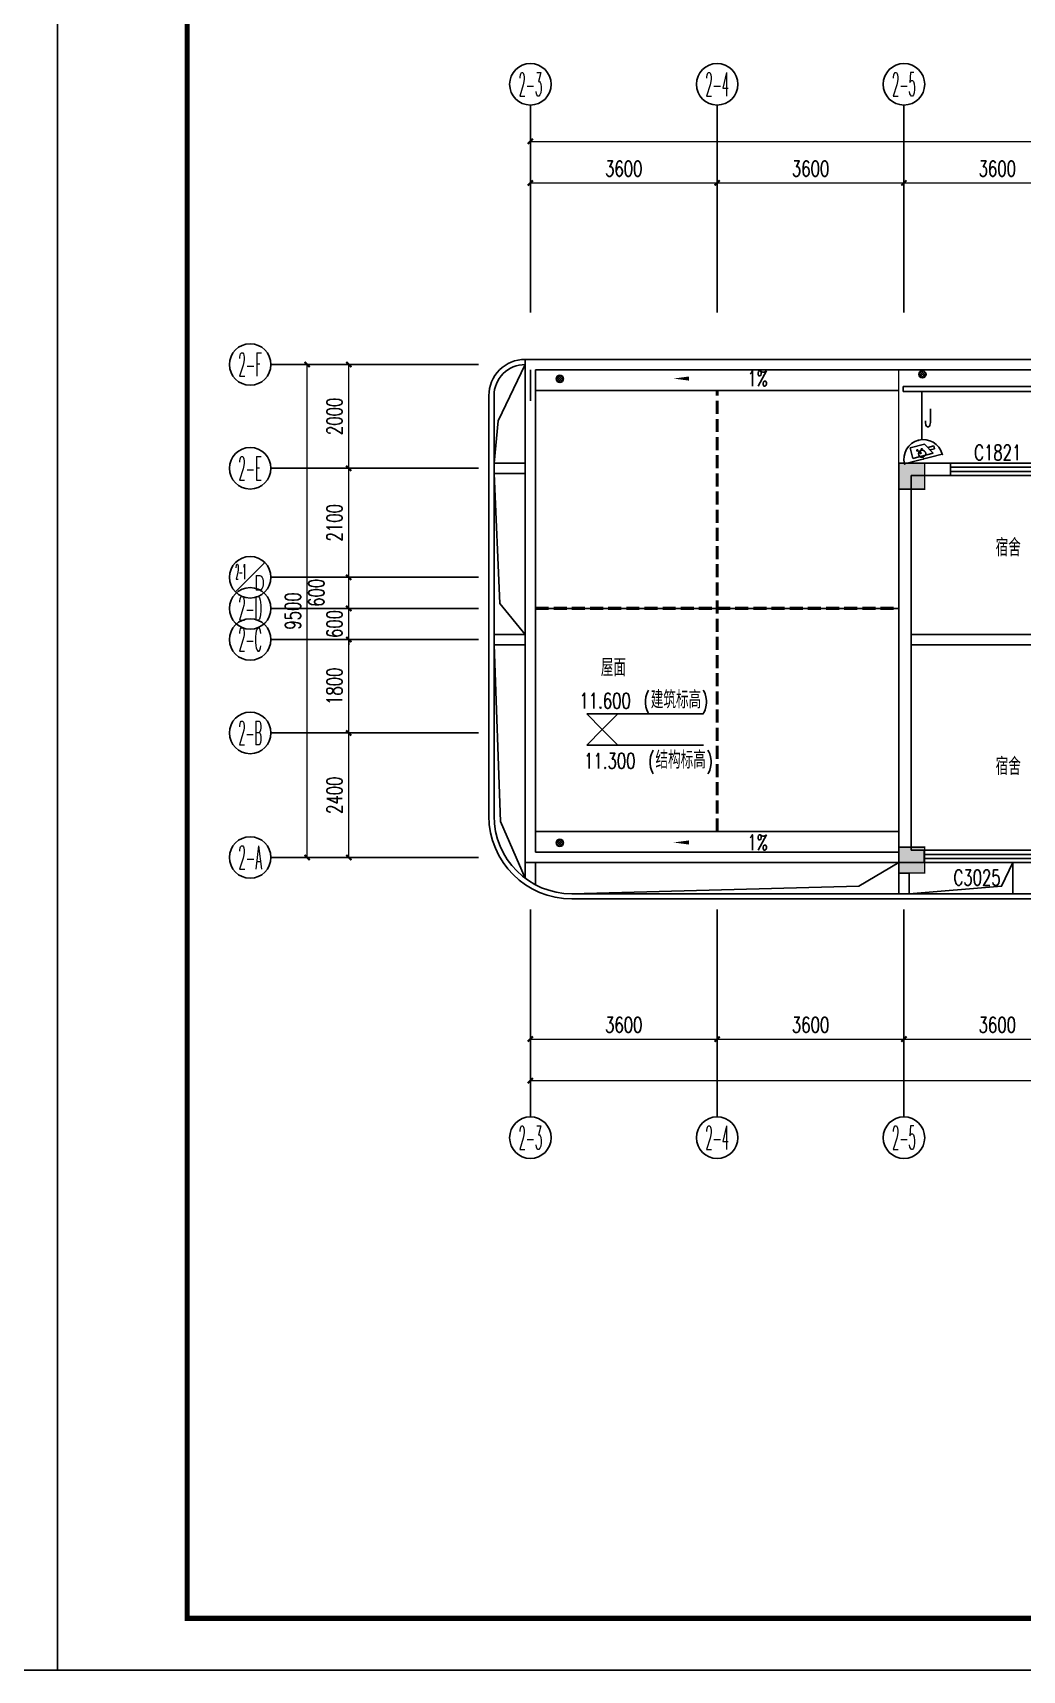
# Model space of a CAD drawing. Extents: x -9422388 to 15610651, y -1992469 to 953794.
# Drawn here: x -2682249 to -2663179, y -380398 to -348840 of the extents above; entities that cross this region are included whole.
import ezdxf
from ezdxf.enums import TextEntityAlignment as Align

# ---------------------------------------------------------------- set-up
doc = ezdxf.new("R2010")
doc.units = 0
doc.header["$LTSCALE"] = 1000
doc.linetypes.add('DASH', pattern=[0.35, 0.25, -0.1])
for name, color, linetype in [('A-ELEV-LIN-0.3', 30, 'Continuous'), ('A-ELEV-LIN-0.4', 40, 'Continuous'), ('A-FLOR-OTHER1-ON', 253, 'Continuous'), ('A-SECT-DOOR', 141, 'Continuous'), ('AXIS', 3, 'Continuous'), ('AXIS_TEXT', 7, 'Continuous'), ('C-KZ', 2, 'Continuous'), ('C-Z-HATCH', 253, 'Continuous'), ('CABLETRAY_PDS', 5, 'Continuous'), ('DIM_ELEV', 3, 'Continuous'), ('DIM_SYMB', 3, 'Continuous'), ('EQUIP-安防', 3, 'Continuous'), ('PUB_TEXT', 7, 'Continuous'), ('PUB_TITLE', 4, 'Continuous'), ('TEL_TEXT', 7, 'Continuous'), ('WALL', 9, 'Continuous'), ('WALL-PARAPET', 6, 'Continuous'), ('WINDOW', 4, 'Continuous'), ('WINDOW_TEXT', 7, 'Continuous'), ('WIRE-通讯', 4, 'Continuous')]:
    doc.layers.add(name, color=color, linetype=linetype)
doc.layers.add('建筑底图', color=8, linetype='Continuous', lineweight=5)
doc.styles.add('_TCH_AXIS', font='COMPLEX', dxfattribs={"bigfont": 'GBCBIG'})
doc.styles.add('_TCH_DIM', font='SIMPLEX', dxfattribs={"bigfont": 'GBCBIG'})
doc.styles.add('_TCH_DIM_T3', font='SIMPLEX', dxfattribs={"width": 0.705882, "bigfont": 'GBCBIG'})
doc.styles.add('_TCH_WINDOW', font='SIMPLEX', dxfattribs={"height": 3.5, "bigfont": 'GBCBIG'})
doc.styles.add('_TEL_DIM', font='SIMPLEX', dxfattribs={"width": 0.8, "height": 3.5, "bigfont": 'HZTXT'})
doc.styles.add('COMPLEX', font='COMPLEX')
doc.dimstyles.new('_TCH_ARCH&&100', dxfattribs={"dimtxt": 297.5, "dimasz": 100, "dimexe": 250, "dimexo": 300, "dimgap": 126.25, "dimtad": 1, "dimdec": 0, "dimzin": 0, "dimdsep": 46, "dimtxsty": '_TCH_DIM_T3', "dimblk": 'ARCHTICK', "dimcen": 0.09, "dimclrt": 7, "dimazin": 2, "dimtfac": 1, "dimtdec": 0, "dimtix": 1, "dimtmove": 2, "dimatfit": 3, "dimfxl": 0, "dimtolj": 1, "dimtzin": 0, "dimarcsym": 0})
pattern_1 = [(45, (965061, 0), (-22.4506403, 22.4506403), []), (135, (965061, 0), (-22.4506403, -22.4506403), [])]

# ---------------------------------------------------------------- blocks, each defined once
blk = doc.blocks.new('$TCHSYS$WIN2D')
at = {"color": 0}
for p, q in [((-0.5, 0.5), (0.5, 0.5)), ((-0.5, 0.5), (-0.5, -0.5)), ((0.5, 0.5), (0.5, -0.5)), ((0.5, 0.167), (-0.5, 0.167)), ((0.5, -0.167), (-0.5, -0.167)), ((-0.5, -0.5), (0.5, -0.5))]:
    blk.add_line(p, q, dxfattribs=at)
blk = doc.blocks.new('_ArchTick')
at = {"color": 0, "linetype": 'ByBlock', "const_width": 0.4}
blk.add_lwpolyline([(-0.5, -0.5), (0.5, 0.5)], dxfattribs=at)
blk = doc.blocks.new('*D625')
at = {"layer": 'AXIS', "color": 0, "lineweight": -2, "transparency": 16777216}
for p, q in [((1875330, -404975), (1875330, -408225)), ((1927730, -404975), (1927730, -408225)), ((1875330, -407975), (1927730, -407975))]:
    blk.add_line(p, q, dxfattribs=at)
at = {"layer": 'Defpoints', "color": 0, "transparency": 16777216}
for p in [(1875330, -404675), (1927730, -404675), (1927730, -407975)]:
    blk.add_point(p, dxfattribs=at)
at = {"layer": 'AXIS', "color": 0, "lineweight": -2, "transparency": 16777216, "xscale": 100, "yscale": 100, "zscale": 100, "rotation": 180}
blk.add_blockref('_ArchTick', (1875330, -407975), dxfattribs=at)
at = {"layer": 'AXIS', "color": 0, "lineweight": -2, "transparency": 16777216, "xscale": 100, "yscale": 100, "zscale": 100}
blk.add_blockref('_ArchTick', (1927730, -407975), dxfattribs=at)
at = {"layer": 'AXIS', "color": 7, "transparency": 16777216, "insert": (1901530, -407700), "char_height": 297.5, "attachment_point": 5, "style": '_TCH_DIM_T3'}
blk.add_mtext('\\A1;52400', dxfattribs=at)
blk = doc.blocks.new('*D626')
at = {"layer": 'AXIS', "color": 0, "lineweight": -2, "transparency": 16777216}
for p, q in [((1875330, -392875), (1875330, -389625)), ((1910030, -392875), (1910030, -389625)), ((1875330, -389875), (1910030, -389875))]:
    blk.add_line(p, q, dxfattribs=at)
at = {"layer": 'Defpoints', "color": 0, "transparency": 16777216}
for p in [(1910030, -389875), (1875330, -393175), (1910030, -393175)]:
    blk.add_point(p, dxfattribs=at)
at = {"layer": 'AXIS', "color": 0, "lineweight": -2, "transparency": 16777216, "xscale": 100, "yscale": 100, "zscale": 100, "rotation": 180}
blk.add_blockref('_ArchTick', (1875330, -389875), dxfattribs=at)
at = {"layer": 'AXIS', "color": 0, "lineweight": -2, "transparency": 16777216, "xscale": 100, "yscale": 100, "zscale": 100}
blk.add_blockref('_ArchTick', (1910030, -389875), dxfattribs=at)
at = {"layer": 'AXIS', "color": 7, "transparency": 16777216, "insert": (1892680, -389600), "char_height": 297.5, "attachment_point": 5, "style": '_TCH_DIM_T3'}
blk.add_mtext('\\A1;34700', dxfattribs=at)
blk = doc.blocks.new('_AXISO')
at = {"color": 0}
blk.add_circle((0, 0), 0.5, dxfattribs=at)
at = {"layer": 'AXIS_TEXT', "color": 0, "style": 'COMPLEX', "width": 1.041667}
blk.add_attdef('A', text='', height=0.56, dxfattribs=at).set_placement((-0.25, -0.28), (0.25, -0.28), align=Align.FIT)
blk = doc.blocks.new('*D632')
at = {"layer": 'AXIS', "color": 0, "lineweight": -2, "transparency": 16777216}
for p, q in [((1874030, -394175), (1870780, -394175)), ((1871030, -403675), (1871030, -394175)), ((1874030, -403675), (1870780, -403675))]:
    blk.add_line(p, q, dxfattribs=at)
at = {"layer": 'Defpoints', "color": 0, "transparency": 16777216}
for p in [(1871030, -394175), (1874330, -394175), (1874330, -403675)]:
    blk.add_point(p, dxfattribs=at)
at = {"layer": 'AXIS', "color": 0, "lineweight": -2, "transparency": 16777216, "xscale": 100, "yscale": 100, "zscale": 100}
for p, rotation in [((1871030, -394175), 90), ((1871030, -403675), 270)]:
    blk.add_blockref('_ArchTick', p, dxfattribs=dict(at, rotation=rotation))
at = {"layer": 'AXIS', "color": 7, "transparency": 16777216, "insert": (1870755, -398925), "char_height": 297.5, "attachment_point": 5, "rotation": 90, "style": '_TCH_DIM_T3'}
blk.add_mtext('\\A1;9500', dxfattribs=at)
blk = doc.blocks.new('*D633')
at = {"layer": 'AXIS', "color": 0, "lineweight": -2, "transparency": 16777216}
for p, q in [((1874030, -401275), (1871580, -401275)), ((1871830, -403675), (1871830, -401275)), ((1874030, -403675), (1871580, -403675))]:
    blk.add_line(p, q, dxfattribs=at)
at = {"layer": 'Defpoints', "color": 0, "transparency": 16777216}
for p in [(1871830, -401275), (1874330, -401275), (1874330, -403675)]:
    blk.add_point(p, dxfattribs=at)
at = {"layer": 'AXIS', "color": 0, "lineweight": -2, "transparency": 16777216, "xscale": 100, "yscale": 100, "zscale": 100}
for p, rotation in [((1871830, -401275), 90), ((1871830, -403675), 270)]:
    blk.add_blockref('_ArchTick', p, dxfattribs=dict(at, rotation=rotation))
at = {"layer": 'AXIS', "color": 7, "transparency": 16777216, "insert": (1871555, -402475), "char_height": 297.5, "attachment_point": 5, "rotation": 90, "style": '_TCH_DIM_T3'}
blk.add_mtext('\\A1;2400', dxfattribs=at)
blk = doc.blocks.new('*D634')
at = {"layer": 'AXIS', "color": 0, "lineweight": -2, "transparency": 16777216}
for p, q in [((1874030, -399475), (1871580, -399475)), ((1871830, -401275), (1871830, -399475)), ((1874030, -401275), (1871580, -401275))]:
    blk.add_line(p, q, dxfattribs=at)
at = {"layer": 'Defpoints', "color": 0, "transparency": 16777216}
for p in [(1871830, -399475), (1874330, -399475), (1874330, -401275)]:
    blk.add_point(p, dxfattribs=at)
at = {"layer": 'AXIS', "color": 0, "lineweight": -2, "transparency": 16777216, "xscale": 100, "yscale": 100, "zscale": 100}
for p, rotation in [((1871830, -399475), 90), ((1871830, -401275), 270)]:
    blk.add_blockref('_ArchTick', p, dxfattribs=dict(at, rotation=rotation))
at = {"layer": 'AXIS', "color": 7, "transparency": 16777216, "insert": (1871555, -400375), "char_height": 297.5, "attachment_point": 5, "rotation": 90, "style": '_TCH_DIM_T3'}
blk.add_mtext('\\A1;1800', dxfattribs=at)
blk = doc.blocks.new('*D635')
at = {"layer": 'AXIS', "color": 0, "lineweight": -2, "transparency": 16777216}
for p, q in [((1874030, -398875), (1871580, -398875)), ((1871830, -398875), (1871830, -398775)), ((1871830, -399475), (1871830, -398875)), ((1874030, -399475), (1871580, -399475)), ((1871830, -399475), (1871830, -399575))]:
    blk.add_line(p, q, dxfattribs=at)
at = {"layer": 'Defpoints', "color": 0, "transparency": 16777216}
for p in [(1871830, -398875), (1874330, -398875), (1874330, -399475)]:
    blk.add_point(p, dxfattribs=at)
at = {"layer": 'AXIS', "color": 0, "lineweight": -2, "transparency": 16777216, "xscale": 100, "yscale": 100, "zscale": 100}
for p, rotation in [((1871830, -398875), 270), ((1871830, -399475), 90)]:
    blk.add_blockref('_ArchTick', p, dxfattribs=dict(at, rotation=rotation))
at = {"layer": 'AXIS', "color": 7, "transparency": 16777216, "insert": (1871555, -399175), "char_height": 297.5, "attachment_point": 5, "rotation": 90, "style": '_TCH_DIM_T3'}
blk.add_mtext('\\A1;600', dxfattribs=at)
blk = doc.blocks.new('*D636')
at = {"layer": 'AXIS', "color": 0, "lineweight": -2, "transparency": 16777216}
for p, q in [((1874030, -398275), (1871580, -398275)), ((1871830, -398875), (1871830, -398275)), ((1874030, -398875), (1871580, -398875))]:
    blk.add_line(p, q, dxfattribs=at)
at = {"layer": 'Defpoints', "color": 0, "transparency": 16777216}
for p in [(1871830, -398275), (1874330, -398275), (1874330, -398875)]:
    blk.add_point(p, dxfattribs=at)
at = {"layer": 'AXIS', "color": 0, "lineweight": -2, "transparency": 16777216, "xscale": 100, "yscale": 100, "zscale": 100}
for p, rotation in [((1871830, -398275), 90), ((1871830, -398875), 270)]:
    blk.add_blockref('_ArchTick', p, dxfattribs=dict(at, rotation=rotation))
at = {"layer": 'AXIS', "color": 7, "transparency": 16777216, "insert": (1871205, -398575), "char_height": 297.5, "attachment_point": 5, "rotation": 90, "style": '_TCH_DIM_T3'}
blk.add_mtext('\\A1;600', dxfattribs=at)
blk = doc.blocks.new('*D637')
at = {"layer": 'AXIS', "color": 0, "lineweight": -2, "transparency": 16777216}
for p, q in [((1874030, -396175), (1871580, -396175)), ((1871830, -398275), (1871830, -396175)), ((1874030, -398275), (1871580, -398275))]:
    blk.add_line(p, q, dxfattribs=at)
at = {"layer": 'Defpoints', "color": 0, "transparency": 16777216}
for p in [(1871830, -396175), (1874330, -396175), (1874330, -398275)]:
    blk.add_point(p, dxfattribs=at)
at = {"layer": 'AXIS', "color": 0, "lineweight": -2, "transparency": 16777216, "xscale": 100, "yscale": 100, "zscale": 100}
for p, rotation in [((1871830, -396175), 90), ((1871830, -398275), 270)]:
    blk.add_blockref('_ArchTick', p, dxfattribs=dict(at, rotation=rotation))
at = {"layer": 'AXIS', "color": 7, "transparency": 16777216, "insert": (1871555, -397225), "char_height": 297.5, "attachment_point": 5, "rotation": 90, "style": '_TCH_DIM_T3'}
blk.add_mtext('\\A1;2100', dxfattribs=at)
blk = doc.blocks.new('*D638')
at = {"layer": 'AXIS', "color": 0, "lineweight": -2, "transparency": 16777216}
for p, q in [((1874030, -394175), (1871580, -394175)), ((1871830, -396175), (1871830, -394175)), ((1874030, -396175), (1871580, -396175))]:
    blk.add_line(p, q, dxfattribs=at)
at = {"layer": 'Defpoints', "color": 0, "transparency": 16777216}
for p in [(1871830, -394175), (1874330, -394175), (1874330, -396175)]:
    blk.add_point(p, dxfattribs=at)
at = {"layer": 'AXIS', "color": 0, "lineweight": -2, "transparency": 16777216, "xscale": 100, "yscale": 100, "zscale": 100}
for p, rotation in [((1871830, -394175), 90), ((1871830, -396175), 270)]:
    blk.add_blockref('_ArchTick', p, dxfattribs=dict(at, rotation=rotation))
at = {"layer": 'AXIS', "color": 7, "transparency": 16777216, "insert": (1871555, -395175), "char_height": 297.5, "attachment_point": 5, "rotation": 90, "style": '_TCH_DIM_T3'}
blk.add_mtext('\\A1;2000', dxfattribs=at)
blk = doc.blocks.new('*D656')
at = {"layer": 'AXIS', "color": 0, "lineweight": -2, "transparency": 16777216}
for p, q in [((1875330, -404975), (1875330, -407425)), ((1878930, -404975), (1878930, -407425)), ((1875330, -407175), (1878930, -407175))]:
    blk.add_line(p, q, dxfattribs=at)
at = {"layer": 'Defpoints', "color": 0, "transparency": 16777216}
for p in [(1875330, -404675), (1878930, -404675), (1878930, -407175)]:
    blk.add_point(p, dxfattribs=at)
at = {"layer": 'AXIS', "color": 0, "lineweight": -2, "transparency": 16777216, "xscale": 100, "yscale": 100, "zscale": 100, "rotation": 180}
blk.add_blockref('_ArchTick', (1875330, -407175), dxfattribs=at)
at = {"layer": 'AXIS', "color": 0, "lineweight": -2, "transparency": 16777216, "xscale": 100, "yscale": 100, "zscale": 100}
blk.add_blockref('_ArchTick', (1878930, -407175), dxfattribs=at)
at = {"layer": 'AXIS', "color": 7, "transparency": 16777216, "insert": (1877130, -406900), "char_height": 297.5, "attachment_point": 5, "style": '_TCH_DIM_T3'}
blk.add_mtext('\\A1;3600', dxfattribs=at)
blk = doc.blocks.new('*D657')
at = {"layer": 'AXIS', "color": 0, "lineweight": -2, "transparency": 16777216}
for p, q in [((1878930, -404975), (1878930, -407425)), ((1882530, -404975), (1882530, -407425)), ((1878930, -407175), (1882530, -407175))]:
    blk.add_line(p, q, dxfattribs=at)
at = {"layer": 'Defpoints', "color": 0, "transparency": 16777216}
for p in [(1878930, -404675), (1882530, -404675), (1882530, -407175)]:
    blk.add_point(p, dxfattribs=at)
at = {"layer": 'AXIS', "color": 0, "lineweight": -2, "transparency": 16777216, "xscale": 100, "yscale": 100, "zscale": 100, "rotation": 180}
blk.add_blockref('_ArchTick', (1878930, -407175), dxfattribs=at)
at = {"layer": 'AXIS', "color": 0, "lineweight": -2, "transparency": 16777216, "xscale": 100, "yscale": 100, "zscale": 100}
blk.add_blockref('_ArchTick', (1882530, -407175), dxfattribs=at)
at = {"layer": 'AXIS', "color": 7, "transparency": 16777216, "insert": (1880730, -406900), "char_height": 297.5, "attachment_point": 5, "style": '_TCH_DIM_T3'}
blk.add_mtext('\\A1;3600', dxfattribs=at)
blk = doc.blocks.new('*D658')
at = {"layer": 'AXIS', "color": 0, "lineweight": -2, "transparency": 16777216}
for p, q in [((1882530, -404975), (1882530, -407425)), ((1886130, -404975), (1886130, -407425)), ((1882530, -407175), (1886130, -407175))]:
    blk.add_line(p, q, dxfattribs=at)
at = {"layer": 'Defpoints', "color": 0, "transparency": 16777216}
for p in [(1882530, -404675), (1886130, -404675), (1886130, -407175)]:
    blk.add_point(p, dxfattribs=at)
at = {"layer": 'AXIS', "color": 0, "lineweight": -2, "transparency": 16777216, "xscale": 100, "yscale": 100, "zscale": 100, "rotation": 180}
blk.add_blockref('_ArchTick', (1882530, -407175), dxfattribs=at)
at = {"layer": 'AXIS', "color": 0, "lineweight": -2, "transparency": 16777216, "xscale": 100, "yscale": 100, "zscale": 100}
blk.add_blockref('_ArchTick', (1886130, -407175), dxfattribs=at)
at = {"layer": 'AXIS', "color": 7, "transparency": 16777216, "insert": (1884330, -406900), "char_height": 297.5, "attachment_point": 5, "style": '_TCH_DIM_T3'}
blk.add_mtext('\\A1;3600', dxfattribs=at)
blk = doc.blocks.new('*D675')
at = {"layer": 'AXIS', "color": 0, "lineweight": -2, "transparency": 16777216}
for p, q in [((1875330, -392875), (1875330, -390425)), ((1875330, -390675), (1878930, -390675)), ((1878930, -392875), (1878930, -390425))]:
    blk.add_line(p, q, dxfattribs=at)
at = {"layer": 'Defpoints', "color": 0, "transparency": 16777216}
for p in [(1878930, -390675), (1875330, -393175), (1878930, -393175)]:
    blk.add_point(p, dxfattribs=at)
at = {"layer": 'AXIS', "color": 0, "lineweight": -2, "transparency": 16777216, "xscale": 100, "yscale": 100, "zscale": 100, "rotation": 180}
blk.add_blockref('_ArchTick', (1875330, -390675), dxfattribs=at)
at = {"layer": 'AXIS', "color": 0, "lineweight": -2, "transparency": 16777216, "xscale": 100, "yscale": 100, "zscale": 100}
blk.add_blockref('_ArchTick', (1878930, -390675), dxfattribs=at)
at = {"layer": 'AXIS', "color": 7, "transparency": 16777216, "insert": (1877130, -390400), "char_height": 297.5, "attachment_point": 5, "style": '_TCH_DIM_T3'}
blk.add_mtext('\\A1;3600', dxfattribs=at)
blk = doc.blocks.new('*D676')
at = {"layer": 'AXIS', "color": 0, "lineweight": -2, "transparency": 16777216}
for p, q in [((1878930, -392875), (1878930, -390425)), ((1878930, -390675), (1882530, -390675)), ((1882530, -392875), (1882530, -390425))]:
    blk.add_line(p, q, dxfattribs=at)
at = {"layer": 'Defpoints', "color": 0, "transparency": 16777216}
for p in [(1882530, -390675), (1878930, -393175), (1882530, -393175)]:
    blk.add_point(p, dxfattribs=at)
at = {"layer": 'AXIS', "color": 0, "lineweight": -2, "transparency": 16777216, "xscale": 100, "yscale": 100, "zscale": 100, "rotation": 180}
blk.add_blockref('_ArchTick', (1878930, -390675), dxfattribs=at)
at = {"layer": 'AXIS', "color": 0, "lineweight": -2, "transparency": 16777216, "xscale": 100, "yscale": 100, "zscale": 100}
blk.add_blockref('_ArchTick', (1882530, -390675), dxfattribs=at)
at = {"layer": 'AXIS', "color": 7, "transparency": 16777216, "insert": (1880730, -390400), "char_height": 297.5, "attachment_point": 5, "style": '_TCH_DIM_T3'}
blk.add_mtext('\\A1;3600', dxfattribs=at)
blk = doc.blocks.new('*D677')
at = {"layer": 'AXIS', "color": 0, "lineweight": -2, "transparency": 16777216}
for p, q in [((1882530, -392875), (1882530, -390425)), ((1882530, -390675), (1886130, -390675)), ((1886130, -392875), (1886130, -390425))]:
    blk.add_line(p, q, dxfattribs=at)
at = {"layer": 'Defpoints', "color": 0, "transparency": 16777216}
for p in [(1886130, -390675), (1882530, -393175), (1886130, -393175)]:
    blk.add_point(p, dxfattribs=at)
at = {"layer": 'AXIS', "color": 0, "lineweight": -2, "transparency": 16777216, "xscale": 100, "yscale": 100, "zscale": 100, "rotation": 180}
blk.add_blockref('_ArchTick', (1882530, -390675), dxfattribs=at)
at = {"layer": 'AXIS', "color": 0, "lineweight": -2, "transparency": 16777216, "xscale": 100, "yscale": 100, "zscale": 100}
blk.add_blockref('_ArchTick', (1886130, -390675), dxfattribs=at)
at = {"layer": 'AXIS', "color": 7, "transparency": 16777216, "insert": (1884330, -390400), "char_height": 297.5, "attachment_point": 5, "style": '_TCH_DIM_T3'}
blk.add_mtext('\\A1;3600', dxfattribs=at)
blk = doc.blocks.new('$equip$00002353')
for p, q in [((0.75, 0), (-0.75, 0)), ((-0.517, -0.393), (-0.517, -0.273)), ((-0.517, -0.273), (-0.341, -0.273)), ((-0.517, -0.393), (-0.273, -0.393)), ((-0.427, -0.123), (0.383, -0.123)), ((-0.427, -0.123), (-0.187, -0.543)), ((0.383, -0.543), (-0.187, -0.543)), ((0.383, -0.123), (0.383, -0.543))]:
    blk.add_line(p, q)
at = {"const_width": 0.04}
for points in [[(-0.75, 0), (-0.779, 0)], [(0.75, 0), (0.779, 0)]]:
    blk.add_lwpolyline(points, dxfattribs=at)
blk.add_lwpolyline([(0.75, 0, -1), (-0.75, 0), (0.75, 0), (0.75, 0, -1), (-0.75, 0, -1.517539)], format="xyb", dxfattribs=at)
for centre, radius in [((-0.038, -0.38), 0.024), ((0.052, -0.26), 0.03), ((0.142, -0.38), 0.024)]:
    blk.add_circle(centre, radius)
blk.add_arc((0, 0), 0.75, 180, 0)
for p in [(-0.75, 0), (0, 0), (0.75, 0), (0, -0.75)]:
    blk.add_point(p)
for points in [[(-0.059, -0.368), (-0.017, -0.368), (-0.062, -0.38), (-0.014, -0.38)], [(-0.059, -0.392), (-0.017, -0.392), (-0.062, -0.38), (-0.014, -0.38)], [(-0.05, -0.359), (-0.026, -0.359), (-0.059, -0.368), (-0.017, -0.368)], [(-0.05, -0.401), (-0.026, -0.401), (-0.059, -0.392), (-0.017, -0.392)], [(-0.038, -0.356), (-0.038, -0.356), (-0.05, -0.359), (-0.026, -0.359)], [(-0.038, -0.404), (-0.038, -0.404), (-0.05, -0.401), (-0.026, -0.401)], [(0.026, -0.245), (0.078, -0.245), (0.022, -0.26), (0.082, -0.26)], [(0.026, -0.275), (0.078, -0.275), (0.022, -0.26), (0.082, -0.26)], [(0.037, -0.234), (0.067, -0.234), (0.026, -0.245), (0.078, -0.245)], [(0.037, -0.286), (0.067, -0.286), (0.026, -0.275), (0.078, -0.275)], [(0.052, -0.23), (0.052, -0.23), (0.037, -0.234), (0.067, -0.234)], [(0.052, -0.29), (0.052, -0.29), (0.037, -0.286), (0.067, -0.286)], [(0.121, -0.368), (0.163, -0.368), (0.118, -0.38), (0.166, -0.38)], [(0.121, -0.392), (0.163, -0.392), (0.118, -0.38), (0.166, -0.38)], [(0.13, -0.359), (0.154, -0.359), (0.121, -0.368), (0.163, -0.368)], [(0.13, -0.401), (0.154, -0.401), (0.121, -0.392), (0.163, -0.392)], [(0.142, -0.356), (0.142, -0.356), (0.13, -0.359), (0.154, -0.359)], [(0.142, -0.404), (0.142, -0.404), (0.13, -0.401), (0.154, -0.401)]]:
    blk.add_solid(points)
at = {"color": 7, "style": '_TEL_DIM', "flags": 1}
blk.add_attdef('A', text='', height=0.00002, dxfattribs=at).set_placement((0, 0), align=Align.MIDDLE_CENTER)
blk = doc.blocks.new('4444')
at = {"layer": 'A-ELEV-LIN-0.4'}
h = blk.add_hatch(dxfattribs=at)
h.set_pattern_fill('ANSI37', color=8, scale=20)
h.set_pattern_definition(pattern_1)
edge = h.paths.add_edge_path()
edge.add_arc((1875898.5, -394451.4), 70, 0, 360)
h = blk.add_hatch(dxfattribs=at)
h.set_pattern_fill('ANSI37', color=8, scale=20)
h.set_pattern_definition([(45, (828579.055, -10358), (-22.4506403, 22.4506403), []), (135, (828579.055, -10358), (-22.4506403, -22.4506403), [])])
edge = h.paths.add_edge_path()
edge.add_arc((1882886.5, -394362.6), 70, 0, 360)
h = blk.add_hatch(dxfattribs=at)
h.set_pattern_fill('ANSI37', color=8, scale=20)
h.set_pattern_definition(pattern_1)
edge = h.paths.add_edge_path()
edge.add_arc((1875898.5, -403392.3), 70, 0, 360)
at = {"layer": 'C-Z-HATCH'}
h = blk.add_hatch(color=8, dxfattribs=at)
h.dxf.hatch_style = 1
h.paths.add_polyline_path([(1882430.2, -396074.7), (1882930.2, -396074.7), (1882930.2, -396574.7), (1882430.2, -396574.7)])
h = blk.add_hatch(color=8, dxfattribs=at)
h.dxf.hatch_style = 1
h.paths.add_polyline_path([(1882430.2, -403474.7), (1882930.2, -403474.7), (1882930.2, -403974.7), (1882430.2, -403974.7)])
at = {"color": 8}
blk.add_lwpolyline([(1882430.2, -396074.7), (1882430.2, -394274.7)], dxfattribs=at)
at = {"layer": 'A-ELEV-LIN-0.3', "color": 8}
for points in [[(1910300.1, -378228), (1910300.1, -378228, -0.4142136), (1910521.4, -377263.1), (1917469.5, -372908.3, -0.4142136), (1919537.1, -373382.6), (1932807.3, -394555, -0.2728148), (1932848.7, -396077.9), (1928630, -403701.1, -0.2728148), (1927317.5, -404474.7), (1876130.2, -404474.7, -0.4142134), (1874530.2, -402874.7), (1874530.2, -394774.7, -0.4142137), (1875230.2, -394074.7), (1875230.2, -394074.7)], [(1904230.2, -404374.7), (1876130.2, -404374.7, -0.4142134), (1874630.2, -402874.7), (1874630.2, -394774.7, -0.4142137), (1875230.2, -394174.7), (1875230.2, -394174.7)]]:
    blk.add_lwpolyline(points, format="xyb", dxfattribs=at)
for points in [[(1874630.2, -396074.7), (1874630.2, -396274.7), (1875230.2, -396274.7), (1875230.2, -396074.7)], [(1874630.2, -399374.7), (1874630.2, -399574.7), (1875230.2, -399574.7), (1875230.2, -399374.7)], [(1882430.2, -404374.7), (1882630.2, -404374.7), (1882630.2, -403974.7), (1882430.2, -403974.7)]]:
    blk.add_lwpolyline(points, close=True, dxfattribs=at)
for points in [[(1875430.2, -404201.4), (1875430.2, -403774.7), (1875230.2, -403774.7), (1875230.2, -404074.7)], [(1875430.2, -404001.4), (1875430.2, -403774.7), (1875230.2, -403774.7), (1875230.2, -403874.7)]]:
    blk.add_lwpolyline(points, dxfattribs=at)
at = {"layer": 'A-ELEV-LIN-0.4', "color": 8}
for points in [[(1874630.2, -396074.7), (1874712.5, -395262), (1875230.2, -394174.7)], [(1882430.2, -394274.7), (1875430.2, -394274.7)], [(1882430.2, -394674.7), (1875430.2, -394674.7)], [(1875230.2, -399374.7), (1874740.5, -398782), (1874630.2, -396274.7)], [(1875430.2, -398874.7), (1882430.2, -398874.7)], [(1875230.2, -404074.7), (1874752.5, -402981.5), (1874630.2, -399574.7)], [(1882430.2, -403174.7), (1875430.2, -403174.7)], [(1882430.2, -403174.7), (1875430.2, -403174.7)], [(1882430.2, -403574.7), (1875430.2, -403574.7)], [(1882430.2, -403574.7), (1875430.2, -403574.7)], [(1882430.2, -403774.7), (1881663, -404229.5), (1876130.2, -404374.7)], [(1884630.2, -403774.7), (1884412.7, -404229.5), (1882630.2, -404374.7)]]:
    blk.add_lwpolyline(points, dxfattribs=at)
for centre in [(1875898.5, -394451.4), (1882886.5, -394362.6), (1882879.7, -395893.3), (1875898.5, -403392.3)]:
    blk.add_circle(centre, 70, dxfattribs=at)
at = {"layer": 'A-FLOR-OTHER1-ON', "color": 8}
blk.add_lwpolyline([(1875330.2, -394874.7), (1875330.2, -394274.7)], dxfattribs=at)
at = {"layer": 'A-FLOR-OTHER1-ON', "color": 8, "linetype": 'DASH'}
for points in [[(1878915.2, -403174.7), (1878915.2, -394674.7)], [(1878945.2, -403174.7), (1878945.2, -394674.7)], [(1875430.2, -398859.7), (1882430.2, -398859.7)], [(1875430.2, -398889.7), (1882430.2, -398889.7)]]:
    blk.add_lwpolyline(points, dxfattribs=at)
at = {"layer": 'A-SECT-DOOR', "color": 8}
blk.add_lwpolyline([(1885880.2, -403774.7), (1884630.2, -403774.7), (1884630.2, -404374.7), (1887630.2, -404374.7), (1887630.2, -403774.7), (1886380.2, -403774.7)], dxfattribs=at)
at = {"layer": 'AXIS', "color": 8}
for p, q in [((1875330.2, -393174.7), (1875330.2, -389174.7)), ((1878930.2, -393174.7), (1878930.2, -389174.7)), ((1882530.2, -393174.7), (1882530.2, -389174.7)), ((1874330.2, -394174.7), (1870330.2, -394174.7)), ((1874330.2, -396174.7), (1870330.2, -396174.7)), ((1869647.4, -398557.6), (1870213, -397991.9)), ((1874330.2, -398274.7), (1870330.2, -398274.7)), ((1874330.2, -398874.7), (1870330.2, -398874.7)), ((1874330.2, -399474.7), (1870330.2, -399474.7)), ((1874330.2, -401274.7), (1870330.2, -401274.7)), ((1874330.2, -403674.7), (1870330.2, -403674.7)), ((1875330.2, -404674.7), (1875330.2, -408674.7)), ((1878930.2, -404674.7), (1878930.2, -408674.7)), ((1882530.2, -404674.7), (1882530.2, -408674.7))]:
    blk.add_line(p, q, dxfattribs=at)
blk.add_circle((1869930.2, -398274.7), 400, dxfattribs=at)
at = {"layer": 'C-KZ', "color": 8, "const_width": 30}
for points in [[(1882430.2, -396074.7), (1882930.2, -396074.7), (1882930.2, -396574.7), (1882430.2, -396574.7)], [(1882430.2, -403474.7), (1882930.2, -403474.7), (1882930.2, -403974.7), (1882430.2, -403974.7)]]:
    blk.add_lwpolyline(points, close=True, dxfattribs=at)
at = {"layer": 'DIM_ELEV', "color": 8}
for p, q in [((1876715.4, -401208.2), (1876415.4, -400908.2)), ((1876415.4, -400908.2), (1878670.3, -400908.2)), ((1876715.4, -401208.2), (1877015.4, -400908.2)), ((1876715.4, -401208.2), (1876415.4, -401508.2)), ((1876715.4, -401208.2), (1877015.4, -401508.2)), ((1876415.4, -401508.2), (1878668.9, -401508.2))]:
    blk.add_line(p, q, dxfattribs=at)
at = {"layer": 'DIM_SYMB', "color": 8}
for points in [[(1879406.4, -394445.1, 0, 0, 0), (1878090.1, -394445.1, 0, 80, 0), (1878390.1, -394445.1, 0, 0, 0)], [(1879406.4, -403386, 0, 0, 0), (1878090.1, -403386, 0, 80, 0), (1878390.1, -403386, 0, 0, 0)]]:
    blk.add_lwpolyline(points, format="xyseb", dxfattribs=at)
at = {"layer": 'WALL', "color": 8}
for p, q in [((1883430.2, -396074.7), (1882430.2, -396074.7)), ((1882430.2, -399474.7), (1882430.2, -396074.7)), ((1882670.2, -396314.7), (1883430.2, -396314.7)), ((1882670.2, -399474.7), (1882670.2, -396314.7)), ((1883430.2, -396314.7), (1883430.2, -396074.7)), ((1882430.2, -403774.7), (1882430.2, -399474.7)), ((1886030.2, -399374.7), (1882670.2, -399374.7)), ((1882670.2, -403534.7), (1882670.2, -399474.7)), ((1886030.2, -399574.7), (1882670.2, -399574.7)), ((1882917.2, -403534.7), (1882670.2, -403534.7)), ((1882917.2, -403774.7), (1882917.2, -403534.7)), ((1882430.2, -403774.7), (1882917.2, -403774.7))]:
    blk.add_line(p, q, dxfattribs=at)
at = {"layer": 'WALL-PARAPET', "color": 8}
for p, q in [((1875230.2, -403774.7), (1875230.2, -394074.7)), ((1875230.2, -394074.7), (1904230.2, -394074.7)), ((1875430.2, -403574.7), (1875430.2, -394274.7)), ((1875430.2, -394274.7), (1904230.2, -394274.7)), ((1875430.2, -403574.7), (1882430.2, -403574.7)), ((1875230.2, -403774.7), (1882430.2, -403774.7))]:
    blk.add_line(p, q, dxfattribs=at)
at = {"layer": 'AXIS', "color": 8}
ref = blk.add_blockref('_AXISO', (1875330.2, -388774.7), dxfattribs=dict(at, xscale=800, yscale=800, zscale=800))
ref.add_attrib('A', '2-3', dxfattribs={"layer": 'AXIS_TEXT', "color": 8, "height": 452.55, "style": '_TCH_AXIS', "width": 0.35}).set_placement((1875103.9, -389001), (1875556.5, -389001), align=Align.FIT)
ref = blk.add_blockref('_AXISO', (1878930.2, -388774.7), dxfattribs=dict(at, xscale=800, yscale=800, zscale=800))
ref.add_attrib('A', '2-4', dxfattribs={"layer": 'AXIS_TEXT', "color": 8, "height": 452.55, "style": '_TCH_AXIS', "width": 0.33871}).set_placement((1878703.9, -389001), (1879156.5, -389001), align=Align.FIT)
ref = blk.add_blockref('_AXISO', (1882530.2, -388774.7), dxfattribs=dict(at, xscale=800, yscale=800, zscale=800))
ref.add_attrib('A', '2-5', dxfattribs={"layer": 'AXIS_TEXT', "color": 8, "height": 452.55, "style": '_TCH_AXIS', "width": 0.35}).set_placement((1882303.9, -389001), (1882756.5, -389001), align=Align.FIT)
ref = blk.add_blockref('_AXISO', (1869930.2, -394174.7), dxfattribs=dict(at, xscale=800, yscale=800, zscale=800))
ref.add_attrib('A', '2-F', dxfattribs={"layer": 'AXIS_TEXT', "color": 8, "height": 452.55, "style": '_TCH_AXIS', "width": 0.33871}).set_placement((1869703.9, -394401), (1870156.5, -394401), align=Align.FIT)
ref = blk.add_blockref('_AXISO', (1869930.2, -396174.7), dxfattribs=dict(at, xscale=800, yscale=800, zscale=800))
ref.add_attrib('A', '2-E', dxfattribs={"layer": 'AXIS_TEXT', "color": 8, "height": 452.55, "style": '_TCH_AXIS', "width": 0.33871}).set_placement((1869703.9, -396401), (1870156.5, -396401), align=Align.FIT)
ref = blk.add_blockref('_AXISO', (1869930.2, -398874.7), dxfattribs=dict(at, xscale=800, yscale=800, zscale=800))
ref.add_attrib('A', '2-D', dxfattribs={"layer": 'AXIS_TEXT', "color": 8, "height": 452.55, "style": '_TCH_AXIS', "width": 0.333333}).set_placement((1869703.9, -399101), (1870156.5, -399101), align=Align.FIT)
ref = blk.add_blockref('_AXISO', (1869930.2, -399474.7), dxfattribs=dict(at, xscale=800, yscale=800, zscale=800))
ref.add_attrib('A', '2-C', dxfattribs={"layer": 'AXIS_TEXT', "color": 8, "height": 452.55, "style": '_TCH_AXIS', "width": 0.344262}).set_placement((1869703.9, -399701), (1870156.5, -399701), align=Align.FIT)
ref = blk.add_blockref('_AXISO', (1869930.2, -401274.7), dxfattribs=dict(at, xscale=800, yscale=800, zscale=800))
ref.add_attrib('A', '2-B', dxfattribs={"layer": 'AXIS_TEXT', "color": 8, "height": 452.55, "style": '_TCH_AXIS', "width": 0.333333}).set_placement((1869703.9, -401501), (1870156.5, -401501), align=Align.FIT)
ref = blk.add_blockref('_AXISO', (1869930.2, -403674.7), dxfattribs=dict(at, xscale=800, yscale=800, zscale=800))
ref.add_attrib('A', '2-A', dxfattribs={"layer": 'AXIS_TEXT', "color": 8, "height": 452.55, "style": '_TCH_AXIS', "width": 0.328125}).set_placement((1869703.9, -403901), (1870156.5, -403901), align=Align.FIT)
ref = blk.add_blockref('_AXISO', (1875330.2, -409074.7), dxfattribs=dict(at, xscale=800, yscale=800, zscale=800))
ref.add_attrib('A', '2-3', dxfattribs={"layer": 'AXIS_TEXT', "color": 8, "height": 452.55, "style": '_TCH_AXIS', "width": 0.35}).set_placement((1875103.9, -409301), (1875556.5, -409301), align=Align.FIT)
ref = blk.add_blockref('_AXISO', (1878930.2, -409074.7), dxfattribs=dict(at, xscale=800, yscale=800, zscale=800))
ref.add_attrib('A', '2-4', dxfattribs={"layer": 'AXIS_TEXT', "color": 8, "height": 452.55, "style": '_TCH_AXIS', "width": 0.33871}).set_placement((1878703.9, -409301), (1879156.5, -409301), align=Align.FIT)
ref = blk.add_blockref('_AXISO', (1882530.2, -409074.7), dxfattribs=dict(at, xscale=800, yscale=800, zscale=800))
ref.add_attrib('A', '2-5', dxfattribs={"layer": 'AXIS_TEXT', "color": 8, "height": 452.55, "style": '_TCH_AXIS', "width": 0.35}).set_placement((1882303.9, -409301), (1882756.5, -409301), align=Align.FIT)
at = {"layer": 'WINDOW', "color": 8}
ref = blk.add_blockref('$TCHSYS$WIN2D', (1884330.2, -396194.7), dxfattribs=dict(at, xscale=-1800, yscale=-240, zscale=-1800, rotation=359.9999999999926))
ref.add_attrib('A', 'C1821', (1883882.9, -396020.4), dxfattribs={"layer": 'WINDOW_TEXT', "color": 8, "height": 297.5, "style": '_TCH_WINDOW', "width": 0.705882})
ref = blk.add_blockref('$TCHSYS$WIN2D', (1884398.7, -403654.7), dxfattribs=dict(at, xscale=-2963, yscale=-240, zscale=-2963, rotation=359.9999999999926))
ref.add_attrib('A', 'C3025', (1883485.2, -404211.8), dxfattribs={"layer": 'WINDOW_TEXT', "color": 8, "height": 297.5, "style": '_TCH_WINDOW', "width": 0.705882})
at = {"layer": 'AXIS_TEXT', "color": 7, "style": '_TCH_AXIS'}
for s, height, width, p, p2 in [('2-1', 286.22, 0.266804, (1869650.2, -398310.5), (1869850.2, -398310.5)), ('D', 286.2, 0.863188, (1870010.2, -398525.2), (1870210.2, -398525.2))]:
    blk.add_text(s, height=height, dxfattribs=dict(at, width=width)).set_placement(p, p2, align=Align.FIT)
at = {"layer": 'DIM_SYMB', "color": 7, "style": '_TCH_DIM', "width": 0.705882}
for p in [(1879511.4, -394593.9), (1879511.4, -403534.8)]:
    blk.add_text('1%', height=297.5, dxfattribs=at).set_placement(p)
at = {"layer": 'PUB_TEXT', "color": 8, "style": '_TCH_DIM'}
for s, p in [('宿舍', (1884297.7, -397871.8)), ('屋面', (1876688.8, -400181.6)), ('建筑标高', (1877650.3, -400803.2)), ('结构标高', (1877740.9, -401963.2)), ('宿舍', (1884297.7, -402088.1))]:
    blk.add_text(s, height=337.59, dxfattribs=at).set_placement(p)
at = {"layer": 'PUB_TEXT', "color": 8, "style": '_TCH_DIM', "width": 0.705882}
for s, p in [('(', (1877510.3, -400803.2)), (')', (1878633.2, -400803.2)), ('11.600', (1876276.3, -400803.2)), ('11.300', (1876366.9, -401963.2)), ('(', (1877600.9, -401963.2)), (')', (1878723.9, -401963.2))]:
    blk.add_text(s, height=297.5, dxfattribs=at).set_placement(p)
at = {"layer": 'AXIS', "color": 8}
for p1, p2, distance, picture, middle in [((1875330.2, -393174.7), (1910030.2, -393174.7), 3300, '*D626', (1892680.2, -389599.7)), ((1875330.2, -393174.7), (1878930.2, -393174.7), 2500, '*D675', (1877130.2, -390399.7)), ((1878930.2, -393174.7), (1882530.2, -393174.7), 2500, '*D676', (1880730.2, -390399.7)), ((1882530.2, -393174.7), (1886130.2, -393174.7), 2500, '*D677', (1884330.2, -390399.7)), ((1874330.2, -403674.7), (1874330.2, -394174.7), 3300, '*D632', (1870755.2, -398924.7)), ((1874330.2, -396174.7), (1874330.2, -394174.7), 2500, '*D638', (1871555.2, -395174.7)), ((1874330.2, -398274.7), (1874330.2, -396174.7), 2500, '*D637', (1871555.2, -397224.7)), ((1874330.2, -399474.7), (1874330.2, -398874.7), 2500, '*D635', (1871555.2, -399174.7)), ((1874330.2, -401274.7), (1874330.2, -399474.7), 2500, '*D634', (1871555.2, -400374.7)), ((1874330.2, -403674.7), (1874330.2, -401274.7), 2500, '*D633', (1871555.2, -402474.7)), ((1875330.2, -404674.7), (1927730.2, -404674.7), -3300, '*D625', (1901530.2, -407699.7)), ((1875330.2, -404674.7), (1878930.2, -404674.7), -2500, '*D656', (1877130.2, -406899.7)), ((1878930.2, -404674.7), (1882530.2, -404674.7), -2500, '*D657', (1880730.2, -406899.7)), ((1882530.2, -404674.7), (1886130.2, -404674.7), -2500, '*D658', (1884330.2, -406899.7))]:
    dim = blk.add_aligned_dim(p1=p1, p2=p2, distance=distance, dimstyle='_TCH_ARCH&&100', dxfattribs=at)
    dim.commit()
    dim.dimension.update_dxf_attribs({"geometry": picture, "text_midpoint": middle})
dim = blk.add_linear_dim(base=(1871830.2, -398274.7), p1=(1874330.2, -398874.7), p2=(1874330.2, -398274.7), angle=90, dimstyle='_TCH_ARCH&&100', dxfattribs=at)
dim.commit()
dim.dimension.update_dxf_attribs({"geometry": '*D636', "text_midpoint": (1871205.2, -398574.7), "dimtype": 129})

msp = doc.modelspace()

# ---------------------------------------------------------------- linework, layer by layer
at = {"layer": 'CABLETRAY_PDS'}
for p, q in [((-2665473.05857, -355756.223), (-2665473.05857, -355656.223)), ((-2665473.05857, -355656.223), (-2637372.60132, -355656.223)), ((-2637372.60132, -355756.223), (-2665473.05857, -355756.223))]:
    msp.add_line(p, q, dxfattribs=at)
at = {"layer": 'PUB_TITLE'}
for points in [[(-2786874.25692, -380398.05939), (-2681774.25692, -380398.05939), (-2681774.25692, -320998.05939), (-2786874.25692, -320998.05939)], [(-2681774.25692, -380398.05939), (-2597674.25692, -380398.05939), (-2597674.25692, -320998.05939), (-2681774.25692, -320998.05939)]]:
    msp.add_lwpolyline(points, close=True, dxfattribs=at)
at = {"layer": 'PUB_TITLE', "const_width": 100}
msp.add_lwpolyline([(-2679274.25692, -379398.05939), (-2598674.25692, -379398.05939), (-2598674.25692, -321998.05939), (-2679274.25692, -321998.05939)], close=True, dxfattribs=at)
at = {"layer": 'WIRE-通讯', "linetype": 'Continuous', "const_width": 35}
msp.add_lwpolyline([(-2665114.0648, -356682.08082), (-2665114.0648, -355756.223)], dxfattribs=at)

# ---------------------------------------------------------------- block references
at = {"layer": 'EQUIP-安防', "xscale": 500.0000000000001, "yscale": 500.0000000000001, "zscale": 500.0000000000001, "rotation": 194.4526249033028}
msp.add_blockref('$equip$00002353', (-2665084.14949, -357055.88568), dxfattribs=at)
at = {"layer": '建筑底图', "color": 8}
msp.add_blockref('4444', (-4547988.93389, 38940.58199), dxfattribs=at)

# ---------------------------------------------------------------- texts
at = {"layer": 'TEL_TEXT', "style": '_TEL_DIM', "width": 0.64}
msp.add_text('J', height=350, dxfattribs=at).set_placement((-2665063.46838, -356436.22948))

doc.saveas('drawing.dxf')
